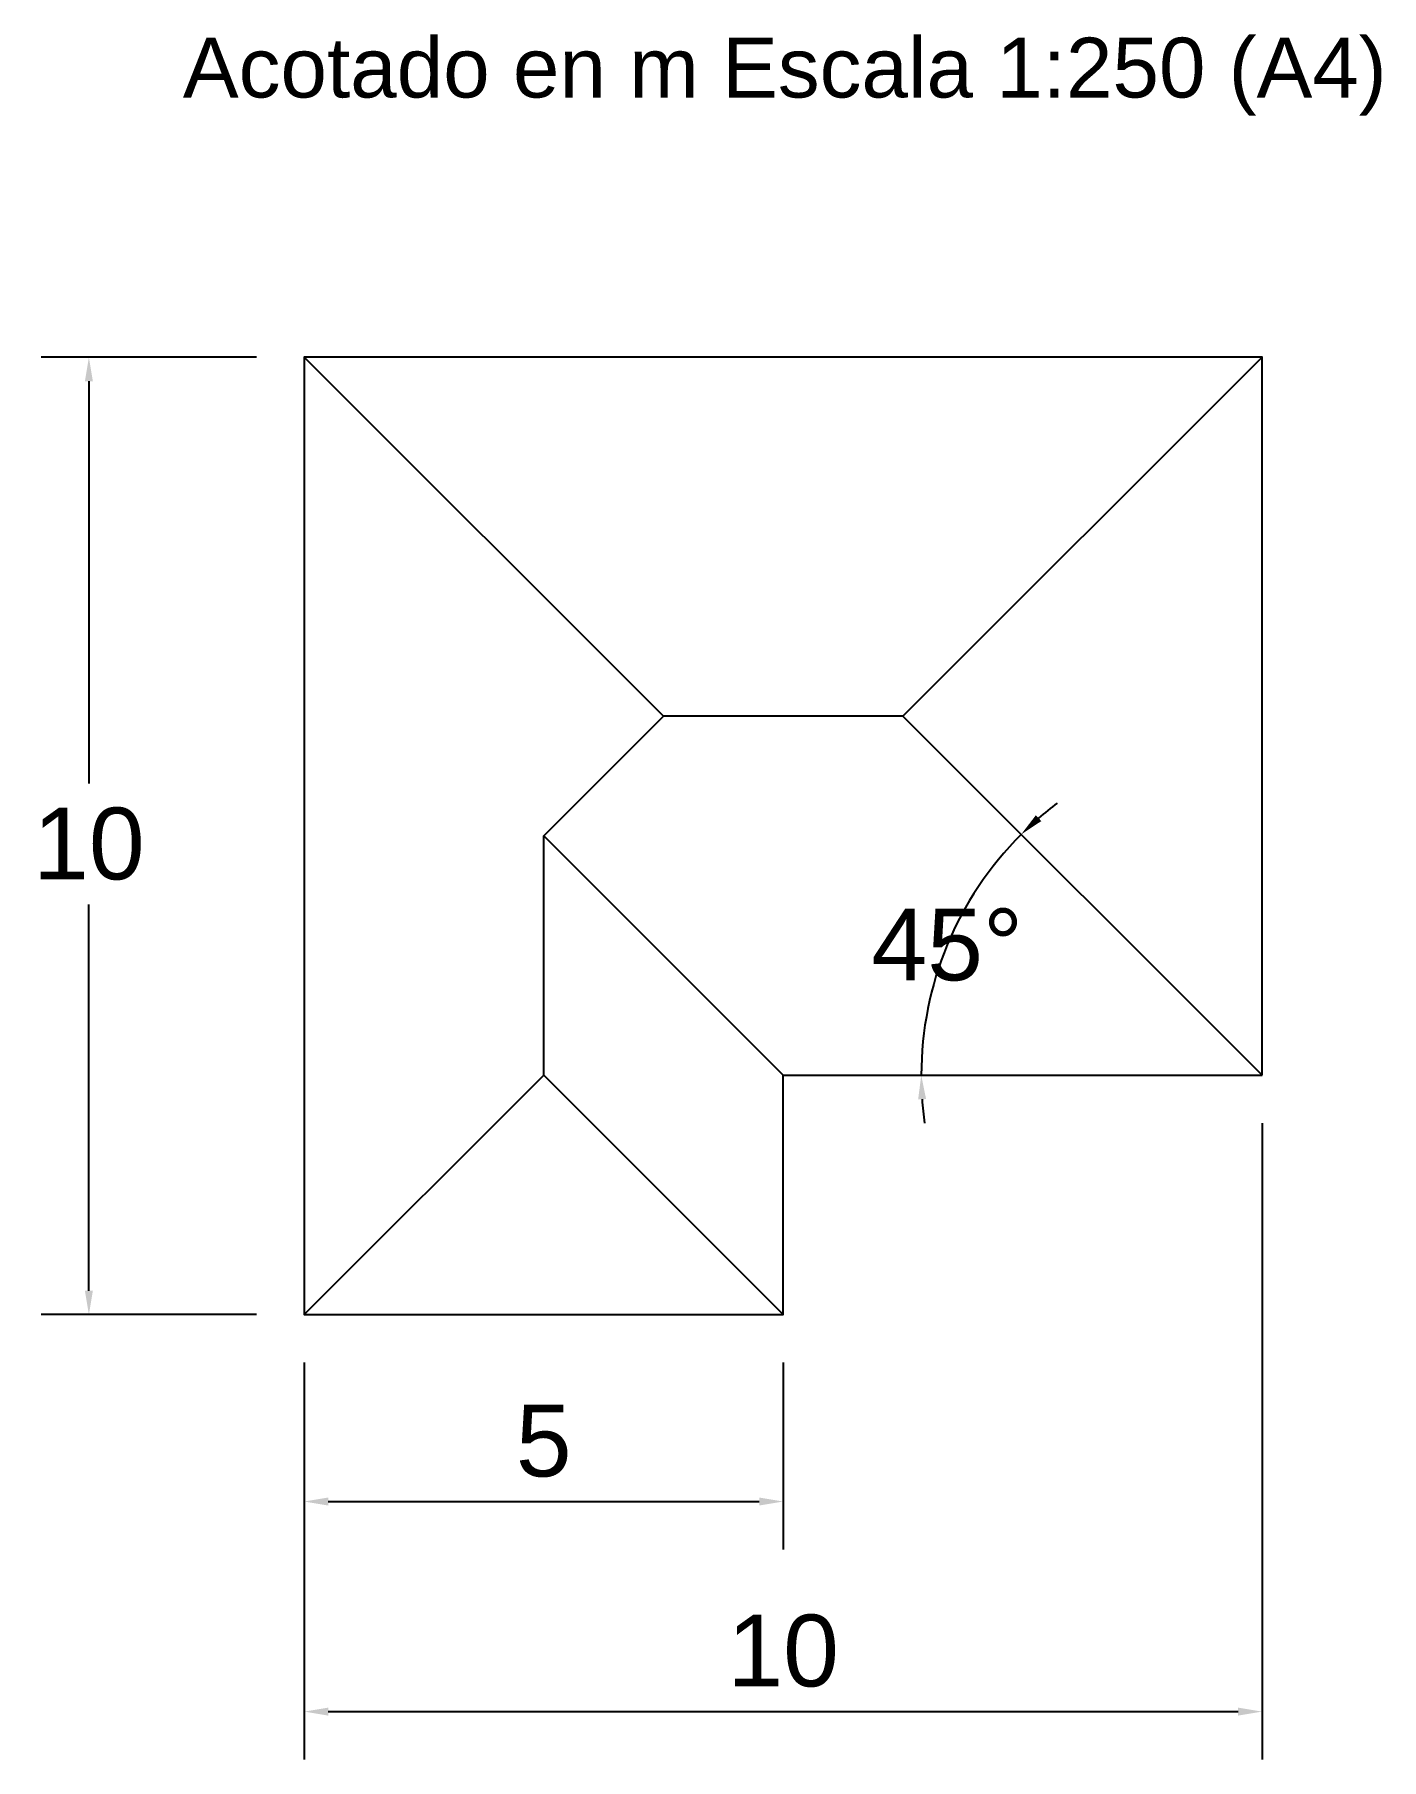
# Model space of a CAD drawing. Header units: millimetres. Extents: x -31 to 2741, y -39 to 4318.
# Drawn here: x -31.3 to 25, y -38.6 to 33.5 of the extents above; entities outside this region: 3.
import ezdxf

# ---------------------------------------------------------------- set-up
doc = ezdxf.new("R2010")
doc.units = ezdxf.units.MM
doc.layers.add('CapaCotas', color=252, linetype='Continuous')
doc.styles.get("Standard").update_dxf_attribs({"font": 'arial.ttf'})
doc.dimstyles.new('ISO-25', dxfattribs={"dimtxt": 3, "dimasz": 1, "dimexe": 2, "dimexo": 2, "dimgap": 1, "dimtad": 1, "dimtih": 1, "dimtoh": 1, "dimtxsty": 'Standard', "dimcen": 0, "dimadec": 0, "dimazin": 0, "dimtfac": 1, "dimtmove": 0, "dimatfit": 3, "dimfxl": 1, "dimarcsym": 0})

# ---------------------------------------------------------------- blocks, each defined once
blk = doc.blocks.new('*D1')
at = {"layer": 'CapaCotas', "color": 0, "lineweight": -2, "transparency": 16777216}
for p, q in [((-22, 20), (-30.995, 20)), ((-28.995, 19), (-28.995, 2.196)), ((-28.995, -19), (-28.995, -2.867)), ((-22, -20), (-30.995, -20))]:
    blk.add_line(p, q, dxfattribs=at)
at = {"layer": 'CapaCotas', "color": 0, "transparency": 16777216}
for points in [[(-29.162, 19), (-28.828, 19), (-28.995, 20)], [(-29.162, -19), (-28.828, -19), (-28.995, -20)]]:
    blk.add_solid(points, dxfattribs=at)
at = {"layer": 'Defpoints', "color": 0, "transparency": 16777216}
for p in [(-20, 20), (-28.995, -20), (-20, -20)]:
    blk.add_point(p, dxfattribs=at)
at = {"layer": 'CapaCotas', "color": 0, "transparency": 16777216, "insert": (-28.995, -0.335), "char_height": 3, "attachment_point": 5}
blk.add_mtext('10', dxfattribs=at)
blk = doc.blocks.new('*D2')
at = {"layer": 'CapaCotas', "color": 0, "lineweight": -2, "transparency": 16777216}
for p, q in [((-20, -22), (-20, -29.808)), ((0, -22), (0, -29.808)), ((-19, -27.808), (-1, -27.808))]:
    blk.add_line(p, q, dxfattribs=at)
at = {"layer": 'CapaCotas', "color": 0, "transparency": 16777216}
for points in [[(-19, -27.641), (-19, -27.975), (-20, -27.808)], [(-1, -27.641), (-1, -27.975), (0, -27.808)]]:
    blk.add_solid(points, dxfattribs=at)
at = {"layer": 'Defpoints', "color": 0, "transparency": 16777216}
for p in [(-20, -20), (0, -20), (0, -27.808)]:
    blk.add_point(p, dxfattribs=at)
at = {"layer": 'CapaCotas', "color": 0, "transparency": 16777216, "insert": (-10, -25.282), "char_height": 3, "attachment_point": 5}
blk.add_mtext('5', dxfattribs=at)
blk = doc.blocks.new('*D3')
at = {"layer": 'CapaCotas', "color": 0, "lineweight": -2, "transparency": 16777216}
for p, q in [((20, -12), (20, -38.586)), ((-20, -22), (-20, -38.586)), ((-19, -36.586), (19, -36.586))]:
    blk.add_line(p, q, dxfattribs=at)
at = {"layer": 'CapaCotas', "color": 0, "transparency": 16777216}
for points in [[(-19, -36.42), (-19, -36.753), (-20, -36.586)], [(19, -36.42), (19, -36.753), (20, -36.586)]]:
    blk.add_solid(points, dxfattribs=at)
at = {"layer": 'Defpoints', "color": 0, "transparency": 16777216}
for p in [(20, -10), (-20, -20), (20, -36.586)]:
    blk.add_point(p, dxfattribs=at)
at = {"layer": 'CapaCotas', "color": 0, "transparency": 16777216, "insert": (0, -34.055), "char_height": 3, "attachment_point": 5}
blk.add_mtext('10', dxfattribs=at)
blk = doc.blocks.new('*D4')
at = {"layer": 'CapaCotas', "color": 0, "lineweight": -2, "transparency": 16777216}
for start, end in [(126.94656, 130.97328), (135, 180), (184.02672, 188.05344)]:
    blk.add_arc((20, -10), 14.232, start, end, dxfattribs=at)
at = {"layer": 'CapaCotas', "color": 0, "transparency": 16777216}
for points in [[(10.782, 0.623), (10.554, 0.867), (9.937, 0.063)], [(5.637, -11.005), (5.97, -10.994), (5.768, -10)]]:
    blk.add_solid(points, dxfattribs=at)
at = {"layer": 'Defpoints', "color": 0, "transparency": 16777216}
for p in [(5, 5), (7.675, -2.884), (0, -10), (20, -10), (20, -10)]:
    blk.add_point(p, dxfattribs=at)
at = {"layer": 'CapaCotas', "color": 0, "transparency": 16777216, "insert": (6.852, -4.554), "char_height": 3, "attachment_point": 5}
blk.add_mtext('45°', dxfattribs=at)

msp = doc.modelspace()

# ---------------------------------------------------------------- linework, layer by layer
for p, q in [((-5, 5), (-20, 20)), ((5, 5), (20, 20)), ((-10, 0), (-5, 5)), ((5, 5), (-5, 5)), ((20, -10), (5, 5)), ((-10, -10), (-10, 0)), ((-10, 0), (0, -10)), ((-20, -20), (-10, -10)), ((0, -20), (-10, -10)), ((0, -10), (20, -10))]:
    msp.add_line(p, q)
for points in [[(20, -10), (20, 20), (-20, 20), (-20, -20), (0, -20)], [(-20, 0), (-20, -20), (0, -20), (0, -10)]]:
    msp.add_lwpolyline(points)
for centre, radius in [((2708.434, 4285.842), 32.5), ((2618.434, 4205.842), 41.25), ((2618.434, 4205.842), 41.25)]:
    msp.add_circle(centre, radius)

# ---------------------------------------------------------------- texts
at = {"insert": (-25.07, 33.355), "char_height": 2.5, "attachment_point": 1}
msp.add_mtext_dynamic_manual_height_columns('Acotado en m Escala 1:250 (A4)', width=50.12188, gutter_width=12.5, heights=[0], dxfattribs=at)

# ---------------------------------------------------------------- dimensions: what is measured, and where the dimension line sits
at = {"layer": 'CapaCotas'}
dim = msp.add_linear_dim(base=(-28.995, -20), p1=(-20, 20), p2=(-20, -20), angle=90, text='10', dimstyle='ISO-25', dxfattribs=at)
dim.commit()
dim.dimension.update_dxf_attribs({"geometry": '*D1', "text_midpoint": (-28.995, -0.335), "dimtype": 160})
dim = msp.add_angular_dim_2l(base=(7.675, -2.884), line1=((0, -10), (20, -10)), line2=((20, -10), (5, 5)), dimstyle='ISO-25', dxfattribs=at)
dim.commit()
dim.dimension.update_dxf_attribs({"geometry": '*D4', "text_midpoint": (6.852, -4.554)})
for base, p2, text, picture, middle in [((20, -36.586), (20, -10), '10', '*D3', (0, -34.055)), ((0, -27.808), (0, -20), '5', '*D2', (-10, -25.282))]:
    dim = msp.add_linear_dim(base=base, p1=(-20, -20), p2=p2, text=text, dimstyle='ISO-25', dxfattribs=at)
    dim.commit()
    dim.dimension.update_dxf_attribs({"geometry": picture, "text_midpoint": middle})

doc.saveas('drawing.dxf')
